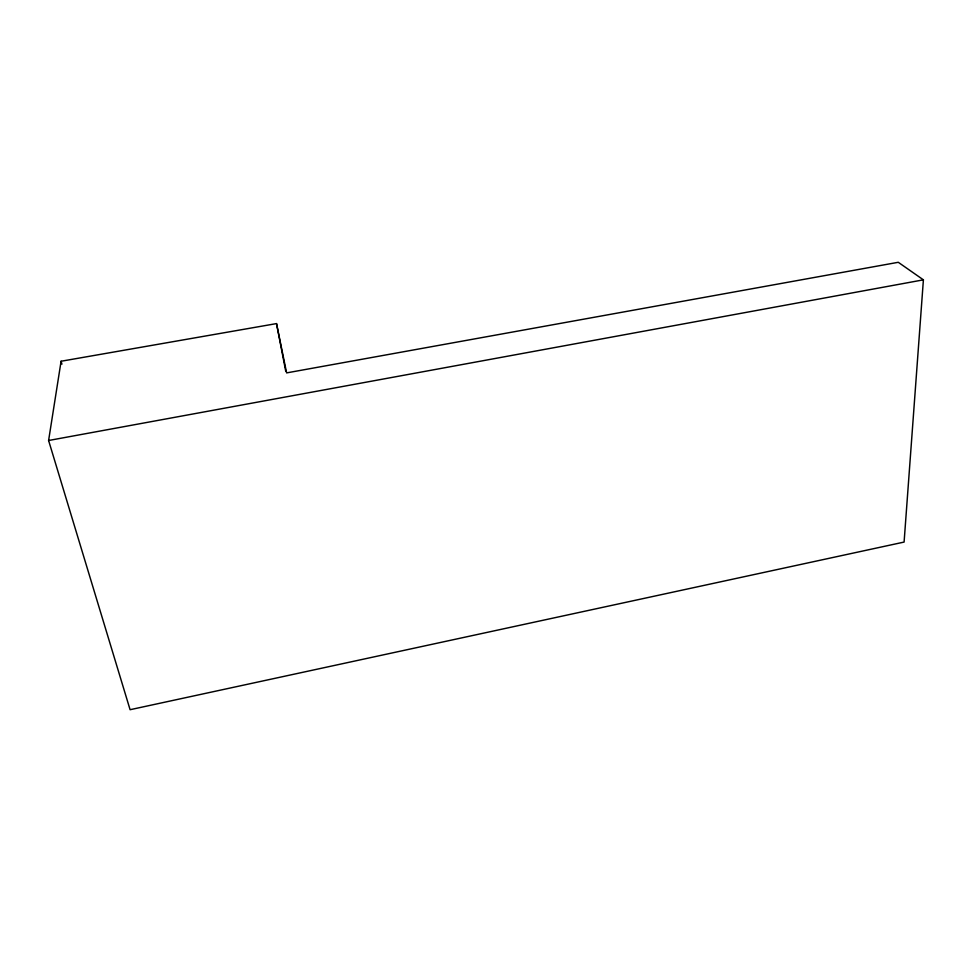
<?xml version="1.0" encoding="UTF-8"?>
<svg xmlns="http://www.w3.org/2000/svg" width="972" height="972" viewBox="0 0 972 972"><rect width="100%" height="100%" fill="white"/><g stroke="black" fill="none" stroke-linecap="round" stroke-linejoin="round"><path stroke-width="1.46" d="M923.4 279.839L904.094 542.072L130.09 709.706L48.6 440.498L61.09 361.244L276.522 323.591L286.619 372.896L898.274 262.294L923.4 279.839L48.6 440.498M61.09 361.244L61.929 364.16M276.522 323.591L285.732 371.195"/></g></svg>
